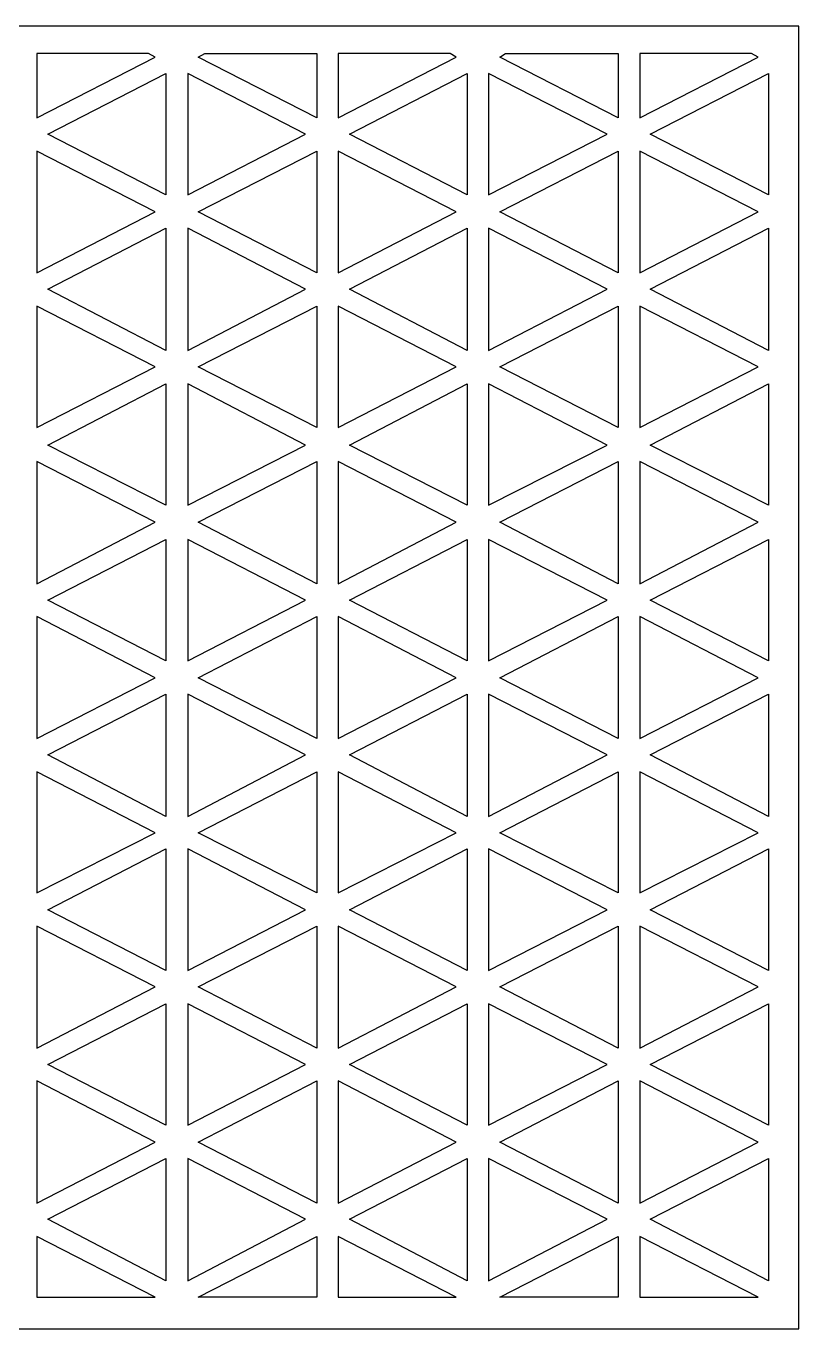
# Model space of a CAD drawing. Header units: centimetres. Extents: x 12.82 to 19.74, y 2.53 to 8.97.
# Drawn here: x 15.92 to 19.74, y 2.53 to 8.97 of the extents above; entities that cross this region are included whole.
import ezdxf

# ---------------------------------------------------------------- set-up
doc = ezdxf.new("R2010")
doc.units = ezdxf.units.CM
doc.header["$MEASUREMENT"] = 0
doc.layers.add('layer 1', color=7, linetype='Continuous')

msp = doc.modelspace()

# ---------------------------------------------------------------- linework, layer by layer
at = {"layer": 'layer 1', "color": 250, "lineweight": 30}
for points, knots in [([(12.82498, 8.97203), (12.82498, 8.97203), (19.74059, 8.97203), (19.74059, 8.97203), (19.74059, 8.97203), (19.74059, 8.97203), (19.74059, 2.53235), (19.74059, 2.53235), (19.74059, 2.53235), (19.74059, 2.53235), (12.82498, 2.53235), (12.82498, 2.53235), (12.82498, 2.53235), (12.82498, 2.53235), (12.82498, 8.97203), (12.82498, 8.97203)], [0, 0, 0, 0, 0.2, 0.2, 0.2, 0.2, 0.4, 0.4, 0.4, 0.4, 0.6, 0.6, 0.6, 0.6, 1, 1, 1, 1]), ([(16.52624, 8.83658), (16.52624, 8.83658), (16.55919, 8.81827), (16.55919, 8.81827), (16.55919, 8.81827), (16.55919, 8.81827), (15.97343, 8.51807), (15.97343, 8.51807), (15.97343, 8.51807), (15.97343, 8.51807), (15.97343, 8.83658), (15.97343, 8.83658), (15.97343, 8.83658), (15.97343, 8.83658), (16.52624, 8.83658), (16.52624, 8.83658)], [0, 0, 0, 0, 0.2, 0.2, 0.2, 0.2, 0.4, 0.4, 0.4, 0.4, 0.6, 0.6, 0.6, 0.6, 1, 1, 1, 1]), ([(17.35729, 8.83658), (17.35729, 8.83658), (16.80448, 8.83658), (16.80448, 8.83658), (16.80448, 8.83658), (16.80448, 8.83658), (16.77153, 8.81827), (16.77153, 8.81827), (16.77153, 8.81827), (16.77153, 8.81827), (17.35729, 8.51807), (17.35729, 8.51807), (17.35729, 8.51807), (17.35729, 8.51807), (17.35729, 8.83658), (17.35729, 8.83658)], [0, 0, 0, 0, 0.2, 0.2, 0.2, 0.2, 0.4, 0.4, 0.4, 0.4, 0.6, 0.6, 0.6, 0.6, 1, 1, 1, 1]), ([(17.46345, 8.83658), (17.46345, 8.83658), (18.01626, 8.83658), (18.01626, 8.83658), (18.01626, 8.83658), (18.01626, 8.83658), (18.04555, 8.81827), (18.04555, 8.81827), (18.04555, 8.81827), (18.04555, 8.81827), (17.46345, 8.51807), (17.46345, 8.51807), (17.46345, 8.51807), (17.46345, 8.51807), (17.46345, 8.83658), (17.46345, 8.83658)], [0, 0, 0, 0, 0.2, 0.2, 0.2, 0.2, 0.4, 0.4, 0.4, 0.4, 0.6, 0.6, 0.6, 0.6, 1, 1, 1, 1]), ([(18.84731, 8.83658), (18.84731, 8.83658), (18.29084, 8.83658), (18.29084, 8.83658), (18.29084, 8.83658), (18.29084, 8.83658), (18.26155, 8.81827), (18.26155, 8.81827), (18.26155, 8.81827), (18.26155, 8.81827), (18.84731, 8.51807), (18.84731, 8.51807), (18.84731, 8.51807), (18.84731, 8.51807), (18.84731, 8.83658), (18.84731, 8.83658)], [0, 0, 0, 0, 0.2, 0.2, 0.2, 0.2, 0.4, 0.4, 0.4, 0.4, 0.6, 0.6, 0.6, 0.6, 1, 1, 1, 1]), ([(18.95348, 8.83658), (18.95348, 8.83658), (19.50629, 8.83658), (19.50629, 8.83658), (19.50629, 8.83658), (19.50629, 8.83658), (19.53924, 8.81827), (19.53924, 8.81827), (19.53924, 8.81827), (19.53924, 8.81827), (18.95348, 8.51807), (18.95348, 8.51807), (18.95348, 8.51807), (18.95348, 8.51807), (18.95348, 8.83658), (18.95348, 8.83658)], [0, 0, 0, 0, 0.2, 0.2, 0.2, 0.2, 0.4, 0.4, 0.4, 0.4, 0.6, 0.6, 0.6, 0.6, 1, 1, 1, 1]), ([(16.61044, 8.13733), (16.61044, 8.13733), (16.61044, 8.73774), (16.61044, 8.73774), (16.61044, 8.73774), (16.61044, 8.73774), (16.02835, 8.43753), (16.02835, 8.43753), (16.02835, 8.43753), (16.02835, 8.43753), (16.61044, 8.13733), (16.61044, 8.13733)], [0, 0, 0, 0, 0.25, 0.25, 0.25, 0.25, 0.5, 0.5, 0.5, 0.5, 1, 1, 1, 1]), ([(16.72027, 8.13733), (16.72027, 8.13733), (16.72027, 8.73774), (16.72027, 8.73774), (16.72027, 8.73774), (16.72027, 8.73774), (17.30237, 8.43753), (17.30237, 8.43753), (17.30237, 8.43753), (17.30237, 8.43753), (16.72027, 8.13733), (16.72027, 8.13733)], [0, 0, 0, 0, 0.25, 0.25, 0.25, 0.25, 0.5, 0.5, 0.5, 0.5, 1, 1, 1, 1]), ([(18.10047, 8.13733), (18.10047, 8.13733), (18.10047, 8.73774), (18.10047, 8.73774), (18.10047, 8.73774), (18.10047, 8.73774), (17.51837, 8.43753), (17.51837, 8.43753), (17.51837, 8.43753), (17.51837, 8.43753), (18.10047, 8.13733), (18.10047, 8.13733)], [0, 0, 0, 0, 0.25, 0.25, 0.25, 0.25, 0.5, 0.5, 0.5, 0.5, 1, 1, 1, 1]), ([(18.20664, 8.13733), (18.20664, 8.13733), (18.20664, 8.73774), (18.20664, 8.73774), (18.20664, 8.73774), (18.20664, 8.73774), (18.79239, 8.43753), (18.79239, 8.43753), (18.79239, 8.43753), (18.79239, 8.43753), (18.20664, 8.13733), (18.20664, 8.13733)], [0, 0, 0, 0, 0.25, 0.25, 0.25, 0.25, 0.5, 0.5, 0.5, 0.5, 1, 1, 1, 1]), ([(19.59049, 8.13733), (19.59049, 8.13733), (19.59049, 8.73774), (19.59049, 8.73774), (19.59049, 8.73774), (19.59049, 8.73774), (19.00473, 8.43753), (19.00473, 8.43753), (19.00473, 8.43753), (19.00473, 8.43753), (19.59049, 8.13733), (19.59049, 8.13733)], [0, 0, 0, 0, 0.25, 0.25, 0.25, 0.25, 0.5, 0.5, 0.5, 0.5, 1, 1, 1, 1]), ([(16.55919, 8.05312), (16.55919, 8.05312), (15.97343, 7.75292), (15.97343, 7.75292), (15.97343, 7.75292), (15.97343, 7.75292), (15.97343, 8.35333), (15.97343, 8.35333), (15.97343, 8.35333), (15.97343, 8.35333), (16.55919, 8.05312), (16.55919, 8.05312)], [0, 0, 0, 0, 0.25, 0.25, 0.25, 0.25, 0.5, 0.5, 0.5, 0.5, 1, 1, 1, 1]), ([(16.77153, 8.05312), (16.77153, 8.05312), (17.35729, 7.75292), (17.35729, 7.75292), (17.35729, 7.75292), (17.35729, 7.75292), (17.35729, 8.35333), (17.35729, 8.35333), (17.35729, 8.35333), (17.35729, 8.35333), (16.77153, 8.05312), (16.77153, 8.05312)], [0, 0, 0, 0, 0.25, 0.25, 0.25, 0.25, 0.5, 0.5, 0.5, 0.5, 1, 1, 1, 1]), ([(18.04555, 8.05312), (18.04555, 8.05312), (17.46345, 7.75292), (17.46345, 7.75292), (17.46345, 7.75292), (17.46345, 7.75292), (17.46345, 8.35333), (17.46345, 8.35333), (17.46345, 8.35333), (17.46345, 8.35333), (18.04555, 8.05312), (18.04555, 8.05312)], [0, 0, 0, 0, 0.25, 0.25, 0.25, 0.25, 0.5, 0.5, 0.5, 0.5, 1, 1, 1, 1]), ([(18.26155, 8.05312), (18.26155, 8.05312), (18.84731, 7.75292), (18.84731, 7.75292), (18.84731, 7.75292), (18.84731, 7.75292), (18.84731, 8.35333), (18.84731, 8.35333), (18.84731, 8.35333), (18.84731, 8.35333), (18.26155, 8.05312), (18.26155, 8.05312)], [0, 0, 0, 0, 0.25, 0.25, 0.25, 0.25, 0.5, 0.5, 0.5, 0.5, 1, 1, 1, 1]), ([(19.53924, 8.05312), (19.53924, 8.05312), (18.95348, 7.75292), (18.95348, 7.75292), (18.95348, 7.75292), (18.95348, 7.75292), (18.95348, 8.35333), (18.95348, 8.35333), (18.95348, 8.35333), (18.95348, 8.35333), (19.53924, 8.05312), (19.53924, 8.05312)], [0, 0, 0, 0, 0.25, 0.25, 0.25, 0.25, 0.5, 0.5, 0.5, 0.5, 1, 1, 1, 1]), ([(16.61044, 7.97258), (16.61044, 7.97258), (16.02835, 7.67238), (16.02835, 7.67238), (16.02835, 7.67238), (16.02835, 7.67238), (16.61044, 7.36852), (16.61044, 7.36852), (16.61044, 7.36852), (16.61044, 7.36852), (16.61044, 7.97258), (16.61044, 7.97258)], [0, 0, 0, 0, 0.25, 0.25, 0.25, 0.25, 0.5, 0.5, 0.5, 0.5, 1, 1, 1, 1]), ([(16.72027, 7.97258), (16.72027, 7.97258), (17.30237, 7.67238), (17.30237, 7.67238), (17.30237, 7.67238), (17.30237, 7.67238), (16.72027, 7.36852), (16.72027, 7.36852), (16.72027, 7.36852), (16.72027, 7.36852), (16.72027, 7.97258), (16.72027, 7.97258)], [0, 0, 0, 0, 0.25, 0.25, 0.25, 0.25, 0.5, 0.5, 0.5, 0.5, 1, 1, 1, 1]), ([(18.10047, 7.97258), (18.10047, 7.97258), (17.51837, 7.67238), (17.51837, 7.67238), (17.51837, 7.67238), (17.51837, 7.67238), (18.10047, 7.36852), (18.10047, 7.36852), (18.10047, 7.36852), (18.10047, 7.36852), (18.10047, 7.97258), (18.10047, 7.97258)], [0, 0, 0, 0, 0.25, 0.25, 0.25, 0.25, 0.5, 0.5, 0.5, 0.5, 1, 1, 1, 1]), ([(18.20664, 7.97258), (18.20664, 7.97258), (18.79239, 7.67238), (18.79239, 7.67238), (18.79239, 7.67238), (18.79239, 7.67238), (18.20664, 7.36852), (18.20664, 7.36852), (18.20664, 7.36852), (18.20664, 7.36852), (18.20664, 7.97258), (18.20664, 7.97258)], [0, 0, 0, 0, 0.25, 0.25, 0.25, 0.25, 0.5, 0.5, 0.5, 0.5, 1, 1, 1, 1]), ([(19.59049, 7.97258), (19.59049, 7.97258), (19.00473, 7.67238), (19.00473, 7.67238), (19.00473, 7.67238), (19.00473, 7.67238), (19.59049, 7.36852), (19.59049, 7.36852), (19.59049, 7.36852), (19.59049, 7.36852), (19.59049, 7.97258), (19.59049, 7.97258)], [0, 0, 0, 0, 0.25, 0.25, 0.25, 0.25, 0.5, 0.5, 0.5, 0.5, 1, 1, 1, 1]), ([(15.97343, 6.98778), (15.97343, 6.98778), (15.97343, 7.58818), (15.97343, 7.58818), (15.97343, 7.58818), (15.97343, 7.58818), (16.55919, 7.28798), (16.55919, 7.28798), (16.55919, 7.28798), (16.55919, 7.28798), (15.97343, 6.98778), (15.97343, 6.98778)], [0, 0, 0, 0, 0.25, 0.25, 0.25, 0.25, 0.5, 0.5, 0.5, 0.5, 1, 1, 1, 1]), ([(17.35729, 6.98778), (17.35729, 6.98778), (17.35729, 7.58818), (17.35729, 7.58818), (17.35729, 7.58818), (17.35729, 7.58818), (16.77153, 7.28798), (16.77153, 7.28798), (16.77153, 7.28798), (16.77153, 7.28798), (17.35729, 6.98778), (17.35729, 6.98778)], [0, 0, 0, 0, 0.25, 0.25, 0.25, 0.25, 0.5, 0.5, 0.5, 0.5, 1, 1, 1, 1]), ([(17.46345, 6.98778), (17.46345, 6.98778), (17.46345, 7.58818), (17.46345, 7.58818), (17.46345, 7.58818), (17.46345, 7.58818), (18.04555, 7.28798), (18.04555, 7.28798), (18.04555, 7.28798), (18.04555, 7.28798), (17.46345, 6.98778), (17.46345, 6.98778)], [0, 0, 0, 0, 0.25, 0.25, 0.25, 0.25, 0.5, 0.5, 0.5, 0.5, 1, 1, 1, 1]), ([(18.84731, 6.98778), (18.84731, 6.98778), (18.84731, 7.58818), (18.84731, 7.58818), (18.84731, 7.58818), (18.84731, 7.58818), (18.26155, 7.28798), (18.26155, 7.28798), (18.26155, 7.28798), (18.26155, 7.28798), (18.84731, 6.98778), (18.84731, 6.98778)], [0, 0, 0, 0, 0.25, 0.25, 0.25, 0.25, 0.5, 0.5, 0.5, 0.5, 1, 1, 1, 1]), ([(18.95348, 6.98778), (18.95348, 6.98778), (18.95348, 7.58818), (18.95348, 7.58818), (18.95348, 7.58818), (18.95348, 7.58818), (19.53924, 7.28798), (19.53924, 7.28798), (19.53924, 7.28798), (19.53924, 7.28798), (18.95348, 6.98778), (18.95348, 6.98778)], [0, 0, 0, 0, 0.25, 0.25, 0.25, 0.25, 0.5, 0.5, 0.5, 0.5, 1, 1, 1, 1]), ([(16.02835, 6.89991), (16.02835, 6.89991), (16.61044, 6.60337), (16.61044, 6.60337), (16.61044, 6.60337), (16.61044, 6.60337), (16.61044, 7.20377), (16.61044, 7.20377), (16.61044, 7.20377), (16.61044, 7.20377), (16.02835, 6.89991), (16.02835, 6.89991)], [0, 0, 0, 0, 0.25, 0.25, 0.25, 0.25, 0.5, 0.5, 0.5, 0.5, 1, 1, 1, 1]), ([(17.30237, 6.89991), (17.30237, 6.89991), (16.72027, 6.60337), (16.72027, 6.60337), (16.72027, 6.60337), (16.72027, 6.60337), (16.72027, 7.20377), (16.72027, 7.20377), (16.72027, 7.20377), (16.72027, 7.20377), (17.30237, 6.89991), (17.30237, 6.89991)], [0, 0, 0, 0, 0.25, 0.25, 0.25, 0.25, 0.5, 0.5, 0.5, 0.5, 1, 1, 1, 1]), ([(17.51837, 6.89991), (17.51837, 6.89991), (18.10047, 6.60337), (18.10047, 6.60337), (18.10047, 6.60337), (18.10047, 6.60337), (18.10047, 7.20377), (18.10047, 7.20377), (18.10047, 7.20377), (18.10047, 7.20377), (17.51837, 6.89991), (17.51837, 6.89991)], [0, 0, 0, 0, 0.25, 0.25, 0.25, 0.25, 0.5, 0.5, 0.5, 0.5, 1, 1, 1, 1]), ([(18.79239, 6.89991), (18.79239, 6.89991), (18.20664, 6.60337), (18.20664, 6.60337), (18.20664, 6.60337), (18.20664, 6.60337), (18.20664, 7.20377), (18.20664, 7.20377), (18.20664, 7.20377), (18.20664, 7.20377), (18.79239, 6.89991), (18.79239, 6.89991)], [0, 0, 0, 0, 0.25, 0.25, 0.25, 0.25, 0.5, 0.5, 0.5, 0.5, 1, 1, 1, 1]), ([(19.00473, 6.89991), (19.00473, 6.89991), (19.59049, 6.60337), (19.59049, 6.60337), (19.59049, 6.60337), (19.59049, 6.60337), (19.59049, 7.20377), (19.59049, 7.20377), (19.59049, 7.20377), (19.59049, 7.20377), (19.00473, 6.89991), (19.00473, 6.89991)], [0, 0, 0, 0, 0.25, 0.25, 0.25, 0.25, 0.5, 0.5, 0.5, 0.5, 1, 1, 1, 1]), ([(15.97343, 6.81937), (15.97343, 6.81937), (16.55919, 6.51917), (16.55919, 6.51917), (16.55919, 6.51917), (16.55919, 6.51917), (15.97343, 6.21531), (15.97343, 6.21531), (15.97343, 6.21531), (15.97343, 6.21531), (15.97343, 6.81937), (15.97343, 6.81937)], [0, 0, 0, 0, 0.25, 0.25, 0.25, 0.25, 0.5, 0.5, 0.5, 0.5, 1, 1, 1, 1]), ([(17.35729, 6.81937), (17.35729, 6.81937), (16.77153, 6.51917), (16.77153, 6.51917), (16.77153, 6.51917), (16.77153, 6.51917), (17.35729, 6.21531), (17.35729, 6.21531), (17.35729, 6.21531), (17.35729, 6.21531), (17.35729, 6.81937), (17.35729, 6.81937)], [0, 0, 0, 0, 0.25, 0.25, 0.25, 0.25, 0.5, 0.5, 0.5, 0.5, 1, 1, 1, 1]), ([(17.46345, 6.81937), (17.46345, 6.81937), (18.04555, 6.51917), (18.04555, 6.51917), (18.04555, 6.51917), (18.04555, 6.51917), (17.46345, 6.21531), (17.46345, 6.21531), (17.46345, 6.21531), (17.46345, 6.21531), (17.46345, 6.81937), (17.46345, 6.81937)], [0, 0, 0, 0, 0.25, 0.25, 0.25, 0.25, 0.5, 0.5, 0.5, 0.5, 1, 1, 1, 1]), ([(18.84731, 6.81937), (18.84731, 6.81937), (18.26155, 6.51917), (18.26155, 6.51917), (18.26155, 6.51917), (18.26155, 6.51917), (18.84731, 6.21531), (18.84731, 6.21531), (18.84731, 6.21531), (18.84731, 6.21531), (18.84731, 6.81937), (18.84731, 6.81937)], [0, 0, 0, 0, 0.25, 0.25, 0.25, 0.25, 0.5, 0.5, 0.5, 0.5, 1, 1, 1, 1]), ([(18.95348, 6.81937), (18.95348, 6.81937), (19.53924, 6.51917), (19.53924, 6.51917), (19.53924, 6.51917), (19.53924, 6.51917), (18.95348, 6.21531), (18.95348, 6.21531), (18.95348, 6.21531), (18.95348, 6.21531), (18.95348, 6.81937), (18.95348, 6.81937)], [0, 0, 0, 0, 0.25, 0.25, 0.25, 0.25, 0.5, 0.5, 0.5, 0.5, 1, 1, 1, 1]), ([(16.61044, 5.83456), (16.61044, 5.83456), (16.61044, 6.43497), (16.61044, 6.43497), (16.61044, 6.43497), (16.61044, 6.43497), (16.02835, 6.13477), (16.02835, 6.13477), (16.02835, 6.13477), (16.02835, 6.13477), (16.61044, 5.83456), (16.61044, 5.83456)], [0, 0, 0, 0, 0.25, 0.25, 0.25, 0.25, 0.5, 0.5, 0.5, 0.5, 1, 1, 1, 1]), ([(16.72027, 5.83456), (16.72027, 5.83456), (16.72027, 6.43497), (16.72027, 6.43497), (16.72027, 6.43497), (16.72027, 6.43497), (17.30237, 6.13477), (17.30237, 6.13477), (17.30237, 6.13477), (17.30237, 6.13477), (16.72027, 5.83456), (16.72027, 5.83456)], [0, 0, 0, 0, 0.25, 0.25, 0.25, 0.25, 0.5, 0.5, 0.5, 0.5, 1, 1, 1, 1]), ([(18.10047, 5.83456), (18.10047, 5.83456), (18.10047, 6.43497), (18.10047, 6.43497), (18.10047, 6.43497), (18.10047, 6.43497), (17.51837, 6.13477), (17.51837, 6.13477), (17.51837, 6.13477), (17.51837, 6.13477), (18.10047, 5.83456), (18.10047, 5.83456)], [0, 0, 0, 0, 0.25, 0.25, 0.25, 0.25, 0.5, 0.5, 0.5, 0.5, 1, 1, 1, 1]), ([(18.20664, 5.83456), (18.20664, 5.83456), (18.20664, 6.43497), (18.20664, 6.43497), (18.20664, 6.43497), (18.20664, 6.43497), (18.79239, 6.13477), (18.79239, 6.13477), (18.79239, 6.13477), (18.79239, 6.13477), (18.20664, 5.83456), (18.20664, 5.83456)], [0, 0, 0, 0, 0.25, 0.25, 0.25, 0.25, 0.5, 0.5, 0.5, 0.5, 1, 1, 1, 1]), ([(19.59049, 5.83456), (19.59049, 5.83456), (19.59049, 6.43497), (19.59049, 6.43497), (19.59049, 6.43497), (19.59049, 6.43497), (19.00473, 6.13477), (19.00473, 6.13477), (19.00473, 6.13477), (19.00473, 6.13477), (19.59049, 5.83456), (19.59049, 5.83456)], [0, 0, 0, 0, 0.25, 0.25, 0.25, 0.25, 0.5, 0.5, 0.5, 0.5, 1, 1, 1, 1]), ([(16.55919, 5.75036), (16.55919, 5.75036), (15.97343, 5.45016), (15.97343, 5.45016), (15.97343, 5.45016), (15.97343, 5.45016), (15.97343, 6.05422), (15.97343, 6.05422), (15.97343, 6.05422), (15.97343, 6.05422), (16.55919, 5.75036), (16.55919, 5.75036)], [0, 0, 0, 0, 0.25, 0.25, 0.25, 0.25, 0.5, 0.5, 0.5, 0.5, 1, 1, 1, 1]), ([(16.77153, 5.75036), (16.77153, 5.75036), (17.35729, 5.45016), (17.35729, 5.45016), (17.35729, 5.45016), (17.35729, 5.45016), (17.35729, 6.05422), (17.35729, 6.05422), (17.35729, 6.05422), (17.35729, 6.05422), (16.77153, 5.75036), (16.77153, 5.75036)], [0, 0, 0, 0, 0.25, 0.25, 0.25, 0.25, 0.5, 0.5, 0.5, 0.5, 1, 1, 1, 1]), ([(18.04555, 5.75036), (18.04555, 5.75036), (17.46345, 5.45016), (17.46345, 5.45016), (17.46345, 5.45016), (17.46345, 5.45016), (17.46345, 6.05422), (17.46345, 6.05422), (17.46345, 6.05422), (17.46345, 6.05422), (18.04555, 5.75036), (18.04555, 5.75036)], [0, 0, 0, 0, 0.25, 0.25, 0.25, 0.25, 0.5, 0.5, 0.5, 0.5, 1, 1, 1, 1]), ([(18.26155, 5.75036), (18.26155, 5.75036), (18.84731, 5.45016), (18.84731, 5.45016), (18.84731, 5.45016), (18.84731, 5.45016), (18.84731, 6.05422), (18.84731, 6.05422), (18.84731, 6.05422), (18.84731, 6.05422), (18.26155, 5.75036), (18.26155, 5.75036)], [0, 0, 0, 0, 0.25, 0.25, 0.25, 0.25, 0.5, 0.5, 0.5, 0.5, 1, 1, 1, 1]), ([(19.53924, 5.75036), (19.53924, 5.75036), (18.95348, 5.45016), (18.95348, 5.45016), (18.95348, 5.45016), (18.95348, 5.45016), (18.95348, 6.05422), (18.95348, 6.05422), (18.95348, 6.05422), (18.95348, 6.05422), (19.53924, 5.75036), (19.53924, 5.75036)], [0, 0, 0, 0, 0.25, 0.25, 0.25, 0.25, 0.5, 0.5, 0.5, 0.5, 1, 1, 1, 1]), ([(16.61044, 5.66982), (16.61044, 5.66982), (16.02835, 5.36962), (16.02835, 5.36962), (16.02835, 5.36962), (16.02835, 5.36962), (16.61044, 5.06576), (16.61044, 5.06576), (16.61044, 5.06576), (16.61044, 5.06576), (16.61044, 5.66982), (16.61044, 5.66982)], [0, 0, 0, 0, 0.25, 0.25, 0.25, 0.25, 0.5, 0.5, 0.5, 0.5, 1, 1, 1, 1]), ([(16.72027, 5.66982), (16.72027, 5.66982), (17.30237, 5.36962), (17.30237, 5.36962), (17.30237, 5.36962), (17.30237, 5.36962), (16.72027, 5.06576), (16.72027, 5.06576), (16.72027, 5.06576), (16.72027, 5.06576), (16.72027, 5.66982), (16.72027, 5.66982)], [0, 0, 0, 0, 0.25, 0.25, 0.25, 0.25, 0.5, 0.5, 0.5, 0.5, 1, 1, 1, 1]), ([(18.10047, 5.66982), (18.10047, 5.66982), (17.51837, 5.36962), (17.51837, 5.36962), (17.51837, 5.36962), (17.51837, 5.36962), (18.10047, 5.06576), (18.10047, 5.06576), (18.10047, 5.06576), (18.10047, 5.06576), (18.10047, 5.66982), (18.10047, 5.66982)], [0, 0, 0, 0, 0.25, 0.25, 0.25, 0.25, 0.5, 0.5, 0.5, 0.5, 1, 1, 1, 1]), ([(18.20664, 5.66982), (18.20664, 5.66982), (18.79239, 5.36962), (18.79239, 5.36962), (18.79239, 5.36962), (18.79239, 5.36962), (18.20664, 5.06576), (18.20664, 5.06576), (18.20664, 5.06576), (18.20664, 5.06576), (18.20664, 5.66982), (18.20664, 5.66982)], [0, 0, 0, 0, 0.25, 0.25, 0.25, 0.25, 0.5, 0.5, 0.5, 0.5, 1, 1, 1, 1]), ([(19.59049, 5.66982), (19.59049, 5.66982), (19.00473, 5.36962), (19.00473, 5.36962), (19.00473, 5.36962), (19.00473, 5.36962), (19.59049, 5.06576), (19.59049, 5.06576), (19.59049, 5.06576), (19.59049, 5.06576), (19.59049, 5.66982), (19.59049, 5.66982)], [0, 0, 0, 0, 0.25, 0.25, 0.25, 0.25, 0.5, 0.5, 0.5, 0.5, 1, 1, 1, 1]), ([(15.97343, 4.68867), (15.97343, 4.68867), (15.97343, 5.28542), (15.97343, 5.28542), (15.97343, 5.28542), (15.97343, 5.28542), (16.55919, 4.98521), (16.55919, 4.98521), (16.55919, 4.98521), (16.55919, 4.98521), (15.97343, 4.68867), (15.97343, 4.68867)], [0, 0, 0, 0, 0.25, 0.25, 0.25, 0.25, 0.5, 0.5, 0.5, 0.5, 1, 1, 1, 1]), ([(17.35729, 4.68867), (17.35729, 4.68867), (17.35729, 5.28542), (17.35729, 5.28542), (17.35729, 5.28542), (17.35729, 5.28542), (16.77153, 4.98521), (16.77153, 4.98521), (16.77153, 4.98521), (16.77153, 4.98521), (17.35729, 4.68867), (17.35729, 4.68867)], [0, 0, 0, 0, 0.25, 0.25, 0.25, 0.25, 0.5, 0.5, 0.5, 0.5, 1, 1, 1, 1]), ([(17.46345, 4.68867), (17.46345, 4.68867), (17.46345, 5.28542), (17.46345, 5.28542), (17.46345, 5.28542), (17.46345, 5.28542), (18.04555, 4.98521), (18.04555, 4.98521), (18.04555, 4.98521), (18.04555, 4.98521), (17.46345, 4.68867), (17.46345, 4.68867)], [0, 0, 0, 0, 0.25, 0.25, 0.25, 0.25, 0.5, 0.5, 0.5, 0.5, 1, 1, 1, 1]), ([(18.84731, 4.68867), (18.84731, 4.68867), (18.84731, 5.28542), (18.84731, 5.28542), (18.84731, 5.28542), (18.84731, 5.28542), (18.26155, 4.98521), (18.26155, 4.98521), (18.26155, 4.98521), (18.26155, 4.98521), (18.84731, 4.68867), (18.84731, 4.68867)], [0, 0, 0, 0, 0.25, 0.25, 0.25, 0.25, 0.5, 0.5, 0.5, 0.5, 1, 1, 1, 1]), ([(18.95348, 4.68867), (18.95348, 4.68867), (18.95348, 5.28542), (18.95348, 5.28542), (18.95348, 5.28542), (18.95348, 5.28542), (19.53924, 4.98521), (19.53924, 4.98521), (19.53924, 4.98521), (19.53924, 4.98521), (18.95348, 4.68867), (18.95348, 4.68867)], [0, 0, 0, 0, 0.25, 0.25, 0.25, 0.25, 0.5, 0.5, 0.5, 0.5, 1, 1, 1, 1]), ([(16.02835, 4.60447), (16.02835, 4.60447), (16.61044, 4.30427), (16.61044, 4.30427), (16.61044, 4.30427), (16.61044, 4.30427), (16.61044, 4.90467), (16.61044, 4.90467), (16.61044, 4.90467), (16.61044, 4.90467), (16.02835, 4.60447), (16.02835, 4.60447)], [0, 0, 0, 0, 0.25, 0.25, 0.25, 0.25, 0.5, 0.5, 0.5, 0.5, 1, 1, 1, 1]), ([(17.30237, 4.60447), (17.30237, 4.60447), (16.72027, 4.30427), (16.72027, 4.30427), (16.72027, 4.30427), (16.72027, 4.30427), (16.72027, 4.90467), (16.72027, 4.90467), (16.72027, 4.90467), (16.72027, 4.90467), (17.30237, 4.60447), (17.30237, 4.60447)], [0, 0, 0, 0, 0.25, 0.25, 0.25, 0.25, 0.5, 0.5, 0.5, 0.5, 1, 1, 1, 1]), ([(17.51837, 4.60447), (17.51837, 4.60447), (18.10047, 4.30427), (18.10047, 4.30427), (18.10047, 4.30427), (18.10047, 4.30427), (18.10047, 4.90467), (18.10047, 4.90467), (18.10047, 4.90467), (18.10047, 4.90467), (17.51837, 4.60447), (17.51837, 4.60447)], [0, 0, 0, 0, 0.25, 0.25, 0.25, 0.25, 0.5, 0.5, 0.5, 0.5, 1, 1, 1, 1]), ([(18.79239, 4.60447), (18.79239, 4.60447), (18.20664, 4.30427), (18.20664, 4.30427), (18.20664, 4.30427), (18.20664, 4.30427), (18.20664, 4.90467), (18.20664, 4.90467), (18.20664, 4.90467), (18.20664, 4.90467), (18.79239, 4.60447), (18.79239, 4.60447)], [0, 0, 0, 0, 0.25, 0.25, 0.25, 0.25, 0.5, 0.5, 0.5, 0.5, 1, 1, 1, 1]), ([(19.00473, 4.60447), (19.00473, 4.60447), (19.59049, 4.30427), (19.59049, 4.30427), (19.59049, 4.30427), (19.59049, 4.30427), (19.59049, 4.90467), (19.59049, 4.90467), (19.59049, 4.90467), (19.59049, 4.90467), (19.00473, 4.60447), (19.00473, 4.60447)], [0, 0, 0, 0, 0.25, 0.25, 0.25, 0.25, 0.5, 0.5, 0.5, 0.5, 1, 1, 1, 1]), ([(15.97343, 4.52393), (15.97343, 4.52393), (16.55919, 4.22373), (16.55919, 4.22373), (16.55919, 4.22373), (16.55919, 4.22373), (15.97343, 3.91987), (15.97343, 3.91987), (15.97343, 3.91987), (15.97343, 3.91987), (15.97343, 4.52393), (15.97343, 4.52393)], [0, 0, 0, 0, 0.25, 0.25, 0.25, 0.25, 0.5, 0.5, 0.5, 0.5, 1, 1, 1, 1]), ([(17.35729, 4.52393), (17.35729, 4.52393), (16.77153, 4.22373), (16.77153, 4.22373), (16.77153, 4.22373), (16.77153, 4.22373), (17.35729, 3.91987), (17.35729, 3.91987), (17.35729, 3.91987), (17.35729, 3.91987), (17.35729, 4.52393), (17.35729, 4.52393)], [0, 0, 0, 0, 0.25, 0.25, 0.25, 0.25, 0.5, 0.5, 0.5, 0.5, 1, 1, 1, 1]), ([(17.46345, 4.52393), (17.46345, 4.52393), (18.04555, 4.22373), (18.04555, 4.22373), (18.04555, 4.22373), (18.04555, 4.22373), (17.46345, 3.91987), (17.46345, 3.91987), (17.46345, 3.91987), (17.46345, 3.91987), (17.46345, 4.52393), (17.46345, 4.52393)], [0, 0, 0, 0, 0.25, 0.25, 0.25, 0.25, 0.5, 0.5, 0.5, 0.5, 1, 1, 1, 1]), ([(18.84731, 4.52393), (18.84731, 4.52393), (18.26155, 4.22373), (18.26155, 4.22373), (18.26155, 4.22373), (18.26155, 4.22373), (18.84731, 3.91987), (18.84731, 3.91987), (18.84731, 3.91987), (18.84731, 3.91987), (18.84731, 4.52393), (18.84731, 4.52393)], [0, 0, 0, 0, 0.25, 0.25, 0.25, 0.25, 0.5, 0.5, 0.5, 0.5, 1, 1, 1, 1]), ([(18.95348, 4.52393), (18.95348, 4.52393), (19.53924, 4.22373), (19.53924, 4.22373), (19.53924, 4.22373), (19.53924, 4.22373), (18.95348, 3.91987), (18.95348, 3.91987), (18.95348, 3.91987), (18.95348, 3.91987), (18.95348, 4.52393), (18.95348, 4.52393)], [0, 0, 0, 0, 0.25, 0.25, 0.25, 0.25, 0.5, 0.5, 0.5, 0.5, 1, 1, 1, 1]), ([(16.61044, 3.53912), (16.61044, 3.53912), (16.61044, 4.13953), (16.61044, 4.13953), (16.61044, 4.13953), (16.61044, 4.13953), (16.02835, 3.83932), (16.02835, 3.83932), (16.02835, 3.83932), (16.02835, 3.83932), (16.61044, 3.53912), (16.61044, 3.53912)], [0, 0, 0, 0, 0.25, 0.25, 0.25, 0.25, 0.5, 0.5, 0.5, 0.5, 1, 1, 1, 1]), ([(16.72027, 3.53912), (16.72027, 3.53912), (16.72027, 4.13953), (16.72027, 4.13953), (16.72027, 4.13953), (16.72027, 4.13953), (17.30237, 3.83932), (17.30237, 3.83932), (17.30237, 3.83932), (17.30237, 3.83932), (16.72027, 3.53912), (16.72027, 3.53912)], [0, 0, 0, 0, 0.25, 0.25, 0.25, 0.25, 0.5, 0.5, 0.5, 0.5, 1, 1, 1, 1]), ([(18.10047, 3.53912), (18.10047, 3.53912), (18.10047, 4.13953), (18.10047, 4.13953), (18.10047, 4.13953), (18.10047, 4.13953), (17.51837, 3.83932), (17.51837, 3.83932), (17.51837, 3.83932), (17.51837, 3.83932), (18.10047, 3.53912), (18.10047, 3.53912)], [0, 0, 0, 0, 0.25, 0.25, 0.25, 0.25, 0.5, 0.5, 0.5, 0.5, 1, 1, 1, 1]), ([(18.20664, 3.53912), (18.20664, 3.53912), (18.20664, 4.13953), (18.20664, 4.13953), (18.20664, 4.13953), (18.20664, 4.13953), (18.79239, 3.83932), (18.79239, 3.83932), (18.79239, 3.83932), (18.79239, 3.83932), (18.20664, 3.53912), (18.20664, 3.53912)], [0, 0, 0, 0, 0.25, 0.25, 0.25, 0.25, 0.5, 0.5, 0.5, 0.5, 1, 1, 1, 1]), ([(19.59049, 3.53912), (19.59049, 3.53912), (19.59049, 4.13953), (19.59049, 4.13953), (19.59049, 4.13953), (19.59049, 4.13953), (19.00473, 3.83932), (19.00473, 3.83932), (19.00473, 3.83932), (19.00473, 3.83932), (19.59049, 3.53912), (19.59049, 3.53912)], [0, 0, 0, 0, 0.25, 0.25, 0.25, 0.25, 0.5, 0.5, 0.5, 0.5, 1, 1, 1, 1]), ([(16.55919, 3.45492), (16.55919, 3.45492), (15.97343, 3.15472), (15.97343, 3.15472), (15.97343, 3.15472), (15.97343, 3.15472), (15.97343, 3.75878), (15.97343, 3.75878), (15.97343, 3.75878), (15.97343, 3.75878), (16.55919, 3.45492), (16.55919, 3.45492)], [0, 0, 0, 0, 0.25, 0.25, 0.25, 0.25, 0.5, 0.5, 0.5, 0.5, 1, 1, 1, 1]), ([(16.77153, 3.45492), (16.77153, 3.45492), (17.35729, 3.15472), (17.35729, 3.15472), (17.35729, 3.15472), (17.35729, 3.15472), (17.35729, 3.75878), (17.35729, 3.75878), (17.35729, 3.75878), (17.35729, 3.75878), (16.77153, 3.45492), (16.77153, 3.45492)], [0, 0, 0, 0, 0.25, 0.25, 0.25, 0.25, 0.5, 0.5, 0.5, 0.5, 1, 1, 1, 1]), ([(18.04555, 3.45492), (18.04555, 3.45492), (17.46345, 3.15472), (17.46345, 3.15472), (17.46345, 3.15472), (17.46345, 3.15472), (17.46345, 3.75878), (17.46345, 3.75878), (17.46345, 3.75878), (17.46345, 3.75878), (18.04555, 3.45492), (18.04555, 3.45492)], [0, 0, 0, 0, 0.25, 0.25, 0.25, 0.25, 0.5, 0.5, 0.5, 0.5, 1, 1, 1, 1]), ([(18.26155, 3.45492), (18.26155, 3.45492), (18.84731, 3.15472), (18.84731, 3.15472), (18.84731, 3.15472), (18.84731, 3.15472), (18.84731, 3.75878), (18.84731, 3.75878), (18.84731, 3.75878), (18.84731, 3.75878), (18.26155, 3.45492), (18.26155, 3.45492)], [0, 0, 0, 0, 0.25, 0.25, 0.25, 0.25, 0.5, 0.5, 0.5, 0.5, 1, 1, 1, 1]), ([(19.53924, 3.45492), (19.53924, 3.45492), (18.95348, 3.15472), (18.95348, 3.15472), (18.95348, 3.15472), (18.95348, 3.15472), (18.95348, 3.75878), (18.95348, 3.75878), (18.95348, 3.75878), (18.95348, 3.75878), (19.53924, 3.45492), (19.53924, 3.45492)], [0, 0, 0, 0, 0.25, 0.25, 0.25, 0.25, 0.5, 0.5, 0.5, 0.5, 1, 1, 1, 1]), ([(16.61044, 3.37438), (16.61044, 3.37438), (16.02835, 3.07418), (16.02835, 3.07418), (16.02835, 3.07418), (16.02835, 3.07418), (16.61044, 2.77032), (16.61044, 2.77032), (16.61044, 2.77032), (16.61044, 2.77032), (16.61044, 3.37438), (16.61044, 3.37438)], [0, 0, 0, 0, 0.25, 0.25, 0.25, 0.25, 0.5, 0.5, 0.5, 0.5, 1, 1, 1, 1]), ([(16.72027, 3.37438), (16.72027, 3.37438), (17.30237, 3.07418), (17.30237, 3.07418), (17.30237, 3.07418), (17.30237, 3.07418), (16.72027, 2.77032), (16.72027, 2.77032), (16.72027, 2.77032), (16.72027, 2.77032), (16.72027, 3.37438), (16.72027, 3.37438)], [0, 0, 0, 0, 0.25, 0.25, 0.25, 0.25, 0.5, 0.5, 0.5, 0.5, 1, 1, 1, 1]), ([(18.10047, 3.37438), (18.10047, 3.37438), (17.51837, 3.07418), (17.51837, 3.07418), (17.51837, 3.07418), (17.51837, 3.07418), (18.10047, 2.77032), (18.10047, 2.77032), (18.10047, 2.77032), (18.10047, 2.77032), (18.10047, 3.37438), (18.10047, 3.37438)], [0, 0, 0, 0, 0.25, 0.25, 0.25, 0.25, 0.5, 0.5, 0.5, 0.5, 1, 1, 1, 1]), ([(18.20664, 3.37438), (18.20664, 3.37438), (18.79239, 3.07418), (18.79239, 3.07418), (18.79239, 3.07418), (18.79239, 3.07418), (18.20664, 2.77032), (18.20664, 2.77032), (18.20664, 2.77032), (18.20664, 2.77032), (18.20664, 3.37438), (18.20664, 3.37438)], [0, 0, 0, 0, 0.25, 0.25, 0.25, 0.25, 0.5, 0.5, 0.5, 0.5, 1, 1, 1, 1]), ([(19.59049, 3.37438), (19.59049, 3.37438), (19.00473, 3.07418), (19.00473, 3.07418), (19.00473, 3.07418), (19.00473, 3.07418), (19.59049, 2.77032), (19.59049, 2.77032), (19.59049, 2.77032), (19.59049, 2.77032), (19.59049, 3.37438), (19.59049, 3.37438)], [0, 0, 0, 0, 0.25, 0.25, 0.25, 0.25, 0.5, 0.5, 0.5, 0.5, 1, 1, 1, 1]), ([(15.97343, 2.68977), (15.97343, 2.68977), (15.97343, 2.98997), (15.97343, 2.98997), (15.97343, 2.98997), (15.97343, 2.98997), (16.55919, 2.68977), (16.55919, 2.68977), (16.55919, 2.68977), (16.55919, 2.68977), (15.97343, 2.68977), (15.97343, 2.68977)], [0, 0, 0, 0, 0.25, 0.25, 0.25, 0.25, 0.5, 0.5, 0.5, 0.5, 1, 1, 1, 1]), ([(16.77153, 2.68977), (16.77153, 2.68977), (17.35729, 2.68977), (17.35729, 2.68977), (17.35729, 2.68977), (17.35729, 2.68977), (17.35729, 2.98997), (17.35729, 2.98997), (17.35729, 2.98997), (17.35729, 2.98997), (16.77153, 2.68977), (16.77153, 2.68977)], [0, 0, 0, 0, 0.25, 0.25, 0.25, 0.25, 0.5, 0.5, 0.5, 0.5, 1, 1, 1, 1]), ([(18.04555, 2.68977), (18.04555, 2.68977), (17.46345, 2.68977), (17.46345, 2.68977), (17.46345, 2.68977), (17.46345, 2.68977), (17.46345, 2.98997), (17.46345, 2.98997), (17.46345, 2.98997), (17.46345, 2.98997), (18.04555, 2.68977), (18.04555, 2.68977)], [0, 0, 0, 0, 0.25, 0.25, 0.25, 0.25, 0.5, 0.5, 0.5, 0.5, 1, 1, 1, 1]), ([(18.26155, 2.68977), (18.26155, 2.68977), (18.84731, 2.68977), (18.84731, 2.68977), (18.84731, 2.68977), (18.84731, 2.68977), (18.84731, 2.98997), (18.84731, 2.98997), (18.84731, 2.98997), (18.84731, 2.98997), (18.26155, 2.68977), (18.26155, 2.68977)], [0, 0, 0, 0, 0.25, 0.25, 0.25, 0.25, 0.5, 0.5, 0.5, 0.5, 1, 1, 1, 1]), ([(19.53924, 2.68977), (19.53924, 2.68977), (18.95348, 2.68977), (18.95348, 2.68977), (18.95348, 2.68977), (18.95348, 2.68977), (18.95348, 2.98997), (18.95348, 2.98997), (18.95348, 2.98997), (18.95348, 2.98997), (19.53924, 2.68977), (19.53924, 2.68977)], [0, 0, 0, 0, 0.25, 0.25, 0.25, 0.25, 0.5, 0.5, 0.5, 0.5, 1, 1, 1, 1])]:
    msp.add_open_spline(points, degree=3, knots=knots, dxfattribs=at)

doc.saveas('drawing.dxf')
